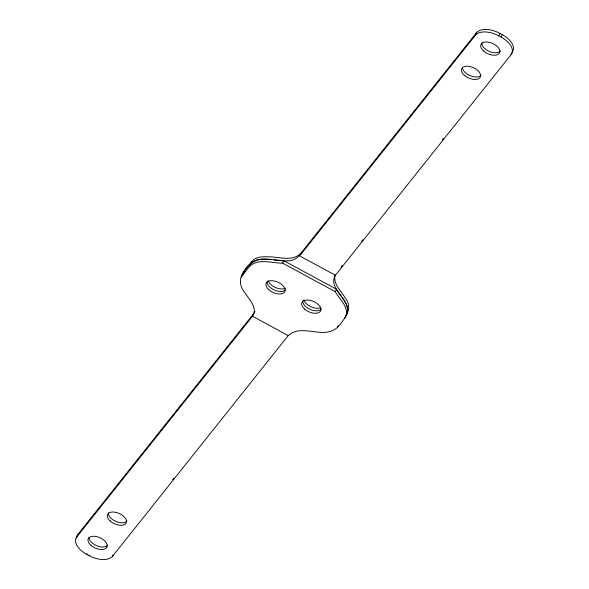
<?xml version="1.0" encoding="UTF-8"?>
<svg xmlns="http://www.w3.org/2000/svg" width="589" height="589" viewBox="0 0 589 589"><rect width="100%" height="100%" fill="white"/><g stroke="black" fill="none" stroke-linecap="round" stroke-linejoin="round"><path stroke-width="0.88" d="M242.3 275.468C243.721 268.982 249.611 264.461 253.697 259.572C258.137 256.561 263.747 256.59 268.893 256.833C279.208 256.826 292.38 261.81 300.758 253.417L476.435 32.807A19.106 10.602 23.8 0 1 499.87 33.352L502.255 34.641A19.106 10.602 23.8 0 1 512.18 52.156L511.075 54.644L335.399 275.254C326.814 290.156 354.475 300.721 345.883 315.623C350.448 309.88 345.795 302.694 342.283 297.747M241.38 277.294C244.361 270.491 249.331 262.827 256.671 260.117C261.626 258.762 266.839 259.219 271.89 259.646M335.134 275.078C332.741 284.126 341.421 291.084 345.368 298.225C353.82 308.121 344.042 319.952 337.335 327.469C323.67 340.074 301.914 322.986 288.242 335.583L112.565 556.193A19.106 10.602 23.8 0 1 89.13 555.648L86.745 554.359A19.106 10.602 23.8 0 1 76.82 536.844L77.925 534.356L253.601 313.746L254.963 311.426M241.505 276.396L243.117 273.377M86.745 554.359L87.025 553.734M89.13 555.648L89.403 555.029M112.565 556.193L113.051 555.103M76.82 536.844L252.497 316.234C258.085 308.275 249.471 299.808 245.385 293.41C239.333 286.6 238.685 278.236 244.214 270.881M242.02 275.873L249.464 266.515L251.665 261.531M253.601 313.746L252.497 316.234L288.242 335.583M249.464 266.515C258.276 257.864 271.787 263.305 282.632 263.165L283.736 260.669L336.429 289.199L341.068 296.031M300.758 253.417C290.296 270.903 263.857 250.502 250.561 264.027M344.786 318.119C350.897 308.474 339.492 299.646 335.332 291.688L336.429 289.199M337.335 327.469L338.071 325.805M335.399 275.254L299.654 255.906L475.33 35.296L476.435 32.807M475.33 35.296A19.106 10.602 23.8 0 1 498.773 35.841L499.87 33.352M511.075 54.644A19.106 10.602 23.8 0 0 501.151 37.136L502.255 34.641M341.075 267.016L342.224 265.58M361.675 241.144L362.824 239.708M442.361 139.821L443.51 138.386M172.606 479.689L173.755 478.246M283.736 260.669L274.283 259.882M498.773 35.841L501.151 37.136M282.632 263.165L335.332 291.688M76.607 538.11A19.106 10.602 23.8 0 1 77.925 534.356M107.625 545.23A10.234 5.676 23.8 0 1 96.714 545.723A10.234 5.676 23.8 0 1 89.049 537.448M126.929 520.985A10.234 5.676 23.8 0 1 115.687 521.339A10.234 5.676 23.8 0 1 108.398 512.791M285.282 289.972A10.234 5.676 23.8 0 1 274.319 290.016A10.234 5.676 23.8 0 1 266.986 281.881M321.307 309.011A10.234 5.676 23.8 0 1 310.064 309.365A10.234 5.676 23.8 0 1 302.775 300.817M500.348 50.956A10.234 5.676 23.8 0 1 489.098 51.302A10.234 5.676 23.8 0 1 481.817 42.754M481.044 75.193A10.234 5.676 23.8 0 1 470.125 75.694A10.234 5.676 23.8 0 1 462.468 67.411M285.282 288.257A10.234 5.676 23.8 0 1 275.416 287.52A10.234 5.676 23.8 0 1 268.253 280.717M320.578 307.804A10.234 5.676 23.8 0 1 310.83 306.714A10.234 5.676 23.8 0 1 303.998 300.066M90.912 545.304A10.234 5.676 23.8 0 0 106.955 547.026A10.234 5.676 23.8 0 0 94.91 536.321A10.234 5.676 23.8 0 0 90.912 545.304M110.217 521.066A10.234 5.676 23.8 0 0 126.26 522.782A10.234 5.676 23.8 0 0 114.214 512.077A10.234 5.676 23.8 0 0 110.217 521.066M268.849 289.744A10.234 5.676 23.8 0 0 284.892 291.459A10.234 5.676 23.8 0 0 272.847 280.754A10.234 5.676 23.8 0 0 268.849 289.744M304.594 309.092A10.234 5.676 23.8 0 0 320.637 310.808A10.234 5.676 23.8 0 0 308.592 300.103A10.234 5.676 23.8 0 0 304.594 309.092M483.628 51.029A10.234 5.676 23.8 0 0 499.671 52.752A10.234 5.676 23.8 0 0 487.633 42.047A10.234 5.676 23.8 0 0 483.628 51.029M464.323 75.274A10.234 5.676 23.8 0 0 480.366 76.99A10.234 5.676 23.8 0 0 468.329 66.292A10.234 5.676 23.8 0 0 464.323 75.274"/></g></svg>
